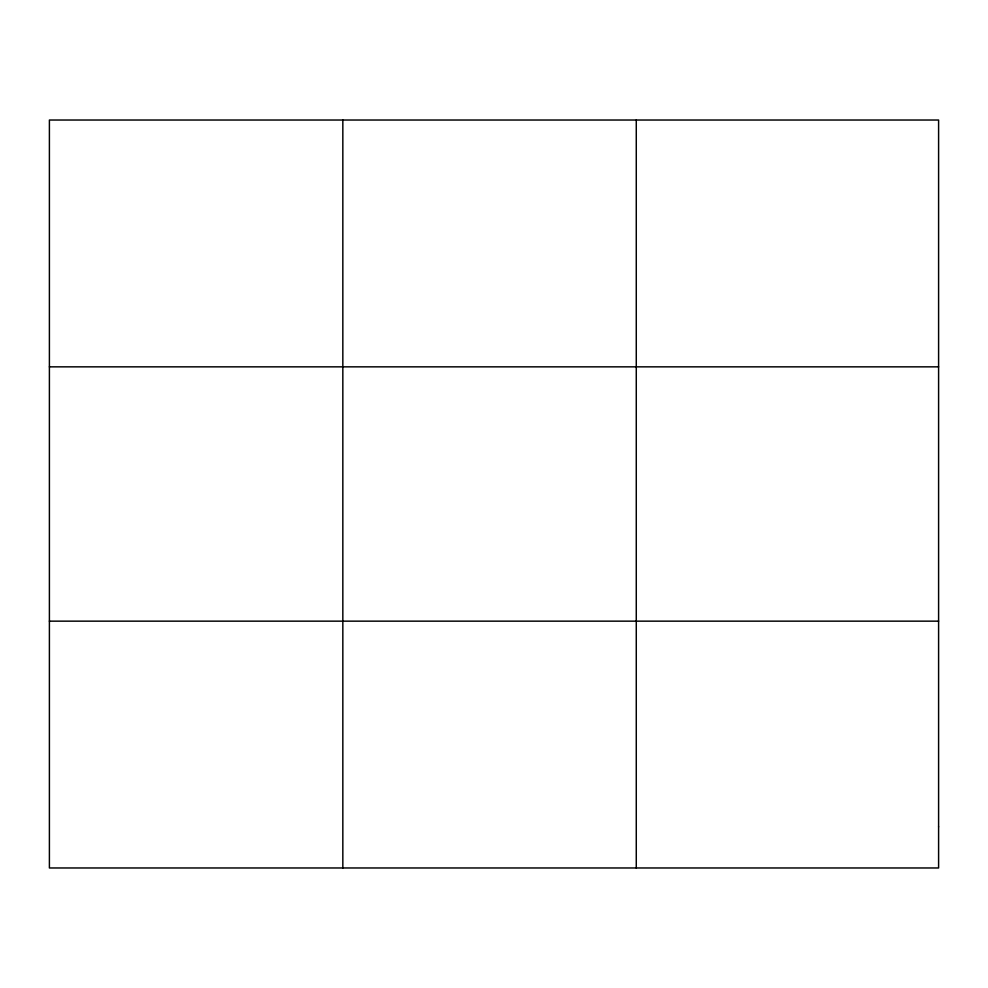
<?xml version="1.0" encoding="UTF-8"?>
<svg xmlns="http://www.w3.org/2000/svg" width="988" height="988" viewBox="0 0 988 988"><rect width="100%" height="100%" fill="white"/><g stroke="black" fill="none" stroke-linecap="round" stroke-linejoin="round"><path stroke-width="1.48" d="M342.836 867.97L342.836 120.03M636.272 867.97L636.272 120.03M49.4 366.844L938.6 366.844M49.4 621.156L938.6 621.156M938.6 826.833L938.6 867.97L49.4 867.97L49.4 120.03L938.6 120.03L938.6 826.833"/></g></svg>
